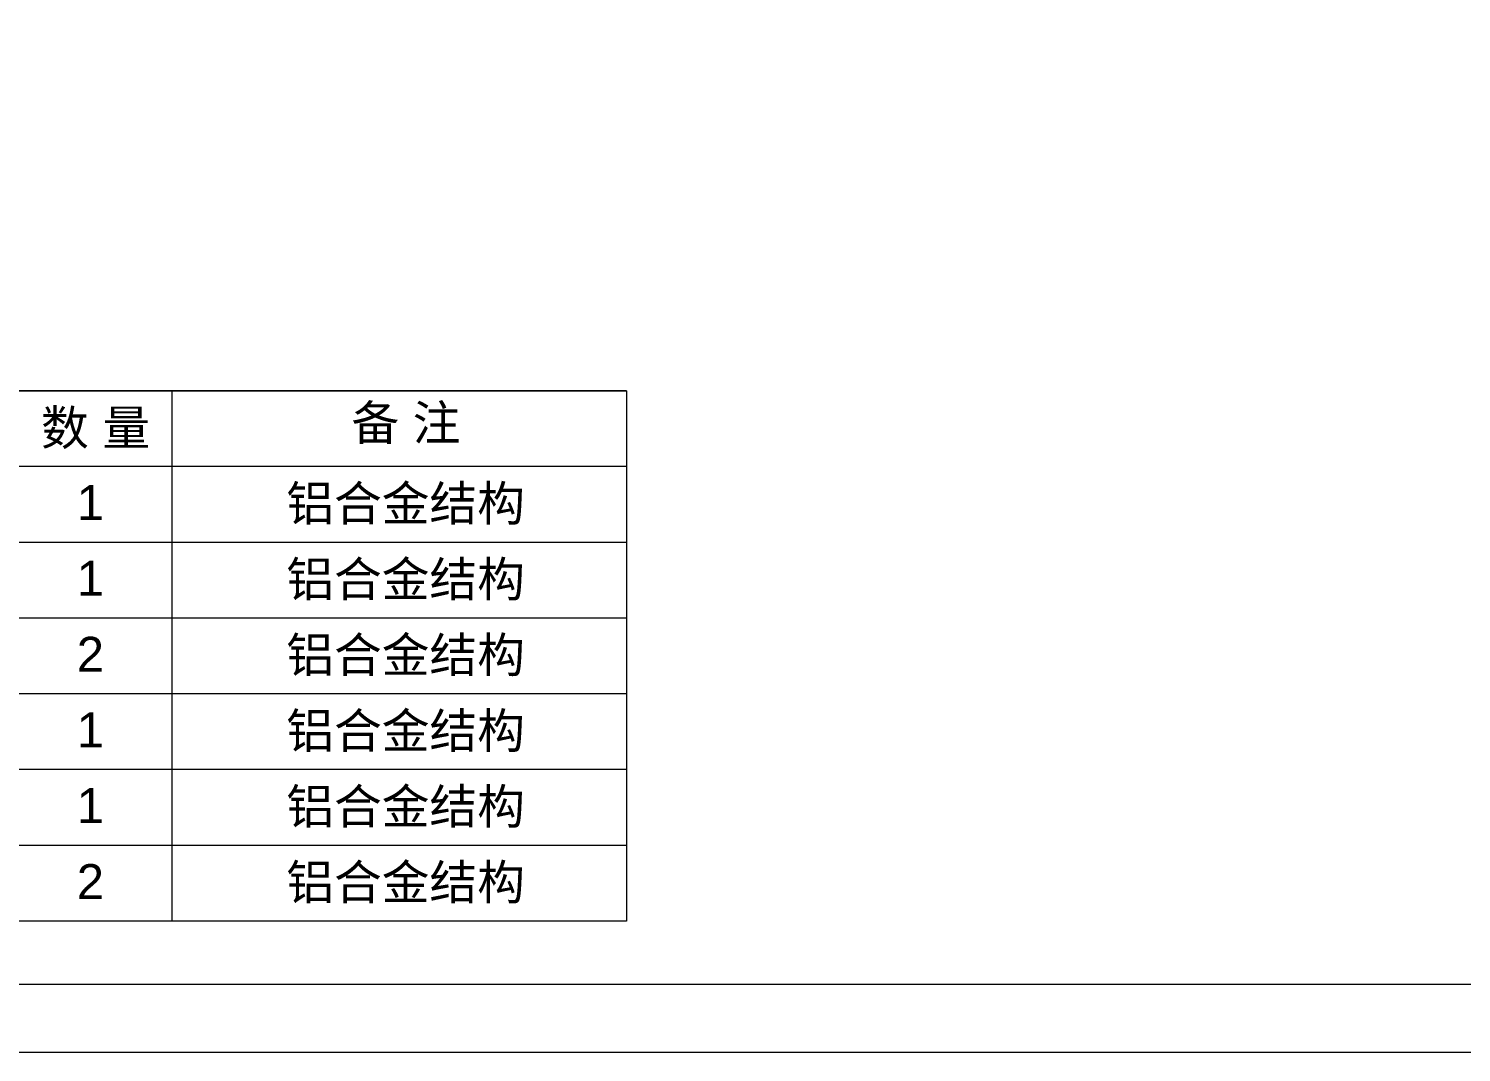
# Model space of a CAD drawing. Header units: millimetres. Extents: x 4 to 2106212, y -117026 to 198097.
# Drawn here: x 1070903 to 1107759, y 86526 to 112877 of the extents above; entities that cross this region are included whole.
import ezdxf
from ezdxf.enums import TextEntityAlignment as Align

# ---------------------------------------------------------------- set-up
doc = ezdxf.new("R2010")
doc.units = ezdxf.units.MM
doc.layers.add('图框', color=7, linetype='Continuous', lineweight=13)
doc.layers.add('文本', color=3, linetype='Continuous', lineweight=13)
doc.styles.get("Standard").update_dxf_attribs({"font": 'arial.ttf'})

# ---------------------------------------------------------------- blocks, each defined once
blk = doc.blocks.new('GW-TK')
at = {"layer": '图框'}
for points in [[(927183.55, 464715.01), (927603.55, 464715.01), (927603.55, 464418.01), (927183.55, 464418.01)], [(927188.55, 464710.01), (927598.55, 464710.01), (927598.55, 464423.01), (927188.55, 464423.01)]]:
    blk.add_lwpolyline(points, close=True, dxfattribs=at)

msp = doc.modelspace()

# ---------------------------------------------------------------- linework, layer by layer
at = {"layer": '文本', "color": 7}
for p, q in [((1086286.4953, 103554.5803), (1044583.5468, 103554.5803)), ((1074585.8025, 103554.5803), (1074585.8025, 89903.8647)), ((1086286.4953, 101603.8647), (1044583.5468, 101603.8647)), ((1086286.4953, 99653.8647), (1044583.5468, 99653.8647)), ((1086286.4953, 97703.8647), (1047584.2337, 97703.8647)), ((1086286.4953, 95753.8647), (1047584.2337, 95753.8647)), ((1086286.4953, 93803.8647), (1047584.2337, 93803.8647)), ((1086286.4953, 91853.8647), (1047584.2337, 91853.8647)), ((1086286.4953, 89903.8647), (1047584.2337, 89903.8647))]:
    msp.add_line(p, q, dxfattribs=at)
msp.add_lwpolyline([(1044583.5468, 89903.8647), (1044583.5468, 103554.5803), (1086286.4953, 103554.5803), (1086286.4953, 89903.8647)], dxfattribs=at)

# ---------------------------------------------------------------- block references
at = {"xscale": 350, "yscale": 350, "zscale": 350}
msp.add_blockref('GW-TK', (-323473147.8352, -162459777.5503), dxfattribs=at)

# ---------------------------------------------------------------- texts
at = {"layer": '文本', "color": 7}
for s, p in [('备 注', (1080609.0398, 102751.5036)), ('数 量', (1072625.7504, 102621.3011)), ('1', (1072490.9374, 100678.3341)), ('铝合金结构', (1080600.1737, 100678.3341)), ('1', (1072490.9374, 98728.3341)), ('铝合金结构', (1080600.1737, 98728.3341)), ('铝合金结构', (1080600.1737, 96778.3341)), ('2', (1072490.9374, 96778.3341)), ('1', (1072490.9374, 94828.3341)), ('铝合金结构', (1080600.1737, 94828.3341)), ('1', (1072490.9374, 92878.6919)), ('铝合金结构', (1080600.1737, 92878.3341)), ('铝合金结构', (1080600.1737, 90928.3341)), ('2', (1072490.9374, 90928.3341))]:
    msp.add_text(s, height=900, dxfattribs=at).set_placement(p, align=Align.MIDDLE)

doc.saveas('drawing.dxf')
